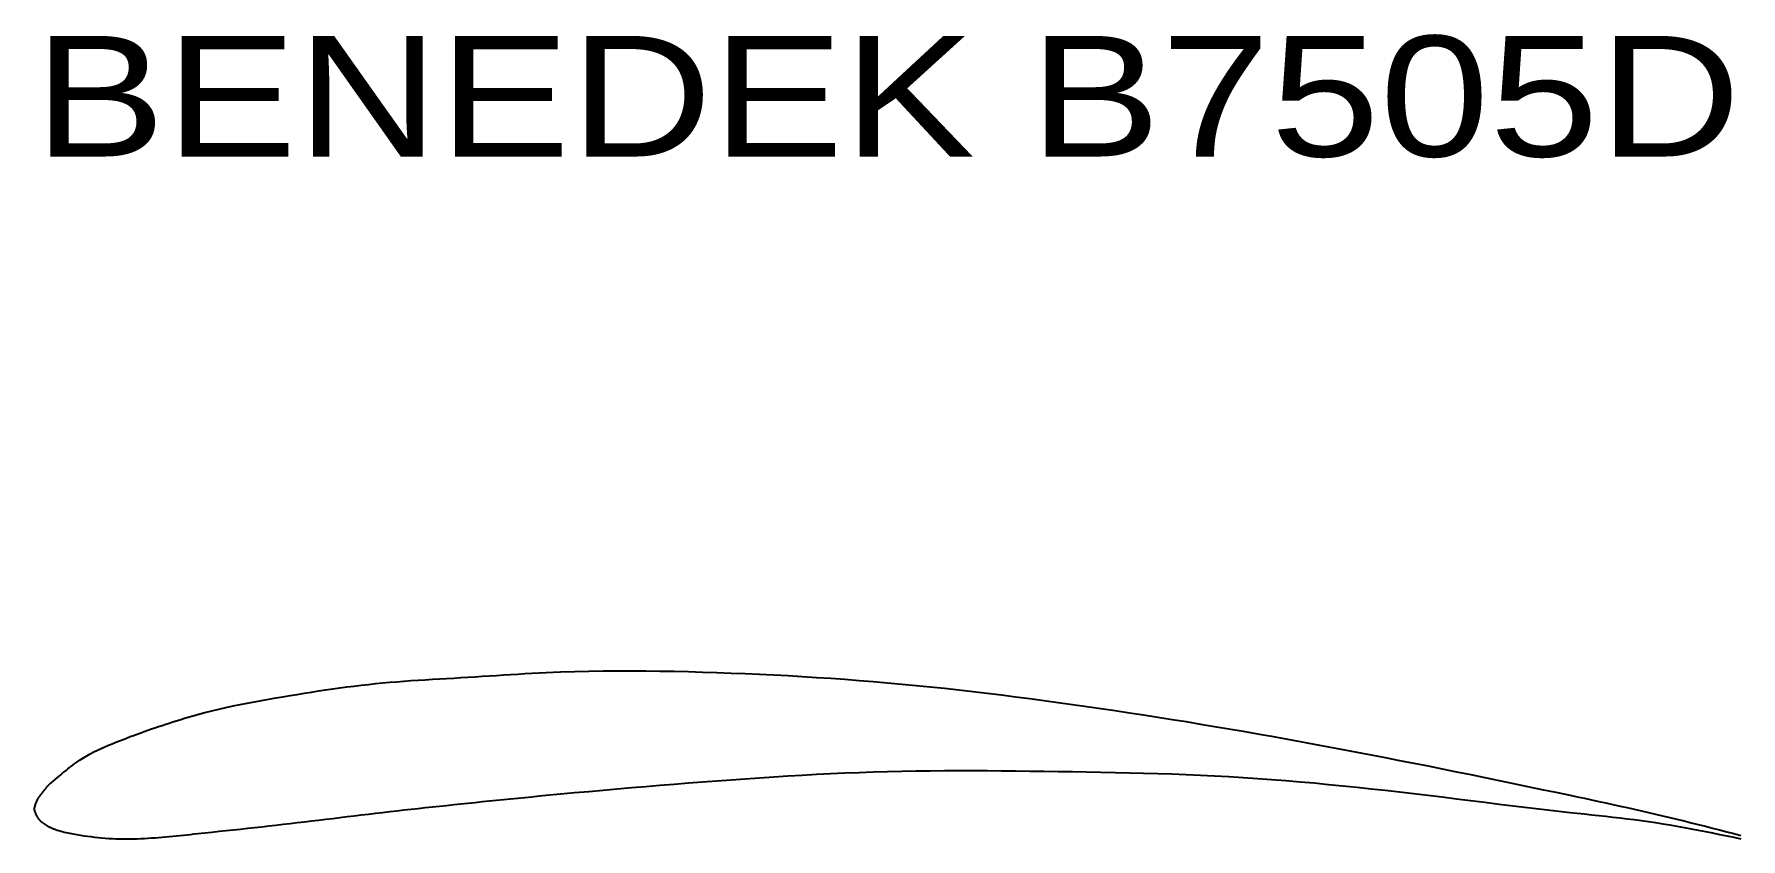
# Model space of a CAD drawing. Extents: x 0.1 to 25.1, y 2.1 to 13.9.
import ezdxf
from ezdxf.enums import TextEntityAlignment as Align

# ---------------------------------------------------------------- set-up
doc = ezdxf.new("R2010")
doc.units = 0
doc.layers.get('0').update_dxf_attribs({"linetype": 'CONTINUOUS'})

msp = doc.modelspace()

# ---------------------------------------------------------------- linework, layer by layer
at = {"color": 3, "linetype": 'CONTINUOUS'}
msp.add_lwpolyline([(0.1262, 2.5266), (0.1295, 2.5396), (0.1327, 2.5525), (0.136, 2.5654), (0.1395, 2.5782), (0.1431, 2.5909), (0.1469, 2.6036), (0.151, 2.6162), (0.1553, 2.6286), (0.16, 2.6408), (0.165, 2.653), (0.1704, 2.6649), (0.1762, 2.6766), (0.1798, 2.6832), (0.1835, 2.6897), (0.1873, 2.6961), (0.1913, 2.7025), (0.1953, 2.7088), (0.1995, 2.7151), (0.2038, 2.7213), (0.2081, 2.7275), (0.2126, 2.7336), (0.2171, 2.7396), (0.2216, 2.7456), (0.2262, 2.7516), (0.2303, 2.7568), (0.2345, 2.7621), (0.2387, 2.7673), (0.2428, 2.7725), (0.247, 2.7777), (0.2512, 2.7829), (0.2554, 2.788), (0.2596, 2.7932), (0.2638, 2.7984), (0.2679, 2.8036), (0.2721, 2.8088), (0.2762, 2.8141), (0.2803, 2.8193), (0.2844, 2.8246), (0.2885, 2.8299), (0.2926, 2.8352), (0.2967, 2.8405), (0.3008, 2.8457), (0.3049, 2.851), (0.309, 2.8562), (0.3133, 2.8614), (0.3175, 2.8665), (0.3218, 2.8716), (0.3262, 2.8766), (0.3347, 2.8858), (0.3434, 2.8947), (0.3523, 2.9035), (0.3615, 2.912), (0.3708, 2.9204), (0.3802, 2.9287), (0.3898, 2.9368), (0.3995, 2.9448), (0.4092, 2.9528), (0.4191, 2.9607), (0.4289, 2.9686), (0.4387, 2.9765), (0.4647, 2.9977), (0.4905, 3.019), (0.5163, 3.0404), (0.542, 3.0618), (0.5676, 3.0832), (0.5933, 3.1045), (0.6191, 3.1256), (0.6451, 3.1465), (0.6712, 3.1671), (0.6976, 3.1873), (0.7242, 3.2072), (0.7512, 3.2265), (0.7991, 3.259), (0.8481, 3.29), (0.8981, 3.3195), (0.949, 3.3477), (1.0006, 3.3747), (1.053, 3.4006), (1.1059, 3.4255), (1.1593, 3.4496), (1.2131, 3.4728), (1.2673, 3.4954), (1.3216, 3.5174), (1.3761, 3.539), (1.4279, 3.5591), (1.4797, 3.579), (1.5316, 3.5986), (1.5835, 3.618), (1.6355, 3.637), (1.6875, 3.6559), (1.7396, 3.6744), (1.7917, 3.6928), (1.8439, 3.7109), (1.8962, 3.7288), (1.9485, 3.7464), (2.001, 3.7639), (2.0526, 3.7809), (2.1043, 3.7977), (2.156, 3.8143), (2.2079, 3.8307), (2.2598, 3.8468), (2.3119, 3.8627), (2.364, 3.8782), (2.4162, 3.8935), (2.4685, 3.9085), (2.5209, 3.9231), (2.5733, 3.9375), (2.6259, 3.9514), (2.7288, 3.9776), (2.832, 4.0025), (2.9356, 4.0261), (3.0393, 4.0487), (3.1434, 4.0702), (3.2476, 4.0908), (3.352, 4.1106), (3.4565, 4.1298), (3.5612, 4.1483), (3.666, 4.1663), (3.7708, 4.184), (3.8757, 4.2014), (3.9796, 4.2184), (4.0835, 4.2352), (4.1875, 4.2516), (4.2914, 4.2678), (4.3955, 4.2835), (4.4996, 4.2987), (4.6037, 4.3134), (4.7079, 4.3274), (4.8122, 4.3408), (4.9166, 4.3535), (5.021, 4.3653), (5.1255, 4.3763), (5.2294, 4.3864), (5.3333, 4.3956), (5.4374, 4.4041), (5.5414, 4.412), (5.6456, 4.4194), (5.7498, 4.4263), (5.854, 4.4328), (5.9583, 4.4392), (6.0625, 4.4453), (6.1668, 4.4514), (6.2711, 4.4576), (6.3753, 4.4638), (6.4795, 4.4703), (6.5837, 4.4769), (6.6878, 4.4836), (6.792, 4.4904), (6.8961, 4.4971), (7.0002, 4.5038), (7.1044, 4.5103), (7.2085, 4.5166), (7.3126, 4.5227), (7.4168, 4.5285), (7.521, 4.5339), (7.6252, 4.5388), (7.8332, 4.5473), (8.0414, 4.5539), (8.2496, 4.5588), (8.4579, 4.5619), (8.6662, 4.5635), (8.8746, 4.5637), (9.083, 4.5624), (9.2914, 4.5599), (9.4997, 4.5562), (9.7081, 4.5513), (9.9165, 4.5455), (10.1248, 4.5388), (10.3334, 4.5313), (10.542, 4.5229), (10.7506, 4.5136), (10.9591, 4.5035), (11.1675, 4.4925), (11.3758, 4.4806), (11.5841, 4.4678), (11.7924, 4.454), (12.0005, 4.4392), (12.2086, 4.4235), (12.4165, 4.4067), (12.6244, 4.3888), (12.8332, 4.3699), (13.042, 4.3499), (13.2506, 4.3289), (13.4591, 4.307), (13.6676, 4.2841), (13.8759, 4.2603), (14.0842, 4.2357), (14.2923, 4.2103), (14.5004, 4.1842), (14.7084, 4.1573), (14.9163, 4.1297), (15.1241, 4.1014), (15.3329, 4.0723), (15.5416, 4.0427), (15.7502, 4.0124), (15.9588, 3.9815), (16.1672, 3.95), (16.3755, 3.918), (16.5838, 3.8853), (16.792, 3.8522), (17, 3.8184), (17.208, 3.7841), (17.4159, 3.7493), (17.6237, 3.7139), (17.8325, 3.6779), (18.0411, 3.6413), (18.2497, 3.6043), (18.4582, 3.5668), (18.6666, 3.5288), (18.875, 3.4904), (19.0832, 3.4516), (19.2914, 3.4123), (19.4995, 3.3727), (19.7075, 3.3326), (19.9155, 3.2923), (20.1234, 3.2515), (20.332, 3.2103), (20.5405, 3.1687), (20.749, 3.1269), (20.9574, 3.0847), (21.1657, 3.0423), (21.374, 2.9996), (21.5823, 2.9567), (21.7905, 2.9136), (21.9987, 2.8702), (22.2068, 2.8267), (22.4149, 2.783), (22.623, 2.7391), (22.7273, 2.717), (22.8317, 2.6949), (22.936, 2.6726), (23.0403, 2.6503), (23.1445, 2.6278), (23.2487, 2.6052), (23.3529, 2.5823), (23.457, 2.5592), (23.5611, 2.5359), (23.6651, 2.5123), (23.769, 2.4884), (23.8728, 2.4641), (23.9773, 2.4394), (24.0816, 2.4143), (24.1859, 2.3889), (24.2902, 2.3632), (24.3944, 2.3373), (24.4985, 2.3112), (24.6026, 2.2849), (24.7066, 2.2584), (24.8107, 2.2318), (24.9147, 2.2052), (25.0187, 2.1784), (25.1226, 2.1517)], dxfattribs=at)
at = {"color": 1, "linetype": 'CONTINUOUS'}
msp.add_lwpolyline([(0.1262, 2.5266), (0.1297, 2.5169), (0.1333, 2.5072), (0.1368, 2.4975), (0.1405, 2.4878), (0.1443, 2.4783), (0.1482, 2.4688), (0.1523, 2.4593), (0.1566, 2.45), (0.1611, 2.4408), (0.1658, 2.4318), (0.1709, 2.4229), (0.1762, 2.4141), (0.1797, 2.4088), (0.1833, 2.4036), (0.1871, 2.3984), (0.1909, 2.3933), (0.1949, 2.3883), (0.199, 2.3834), (0.2033, 2.3787), (0.2076, 2.374), (0.2121, 2.3695), (0.2167, 2.3651), (0.2214, 2.3608), (0.2262, 2.3566), (0.2302, 2.3534), (0.2342, 2.3503), (0.2382, 2.3473), (0.2424, 2.3443), (0.2465, 2.3413), (0.2507, 2.3385), (0.2549, 2.3356), (0.2592, 2.3328), (0.2634, 2.33), (0.2677, 2.3272), (0.272, 2.3244), (0.2762, 2.3216), (0.2804, 2.3189), (0.2845, 2.3161), (0.2887, 2.3134), (0.2928, 2.3106), (0.2969, 2.3078), (0.3011, 2.3051), (0.3052, 2.3024), (0.3094, 2.2996), (0.3135, 2.297), (0.3177, 2.2943), (0.322, 2.2917), (0.3262, 2.2891), (0.3351, 2.284), (0.3441, 2.2791), (0.3532, 2.2744), (0.3624, 2.2699), (0.3717, 2.2655), (0.3811, 2.2614), (0.3905, 2.2574), (0.4001, 2.2535), (0.4097, 2.2497), (0.4193, 2.2461), (0.429, 2.2426), (0.4387, 2.2392), (0.4642, 2.2306), (0.4898, 2.2226), (0.5155, 2.2151), (0.5413, 2.208), (0.5673, 2.2014), (0.5934, 2.1952), (0.6195, 2.1894), (0.6457, 2.1838), (0.672, 2.1786), (0.6983, 2.1736), (0.7247, 2.1688), (0.7512, 2.1642), (0.8029, 2.1556), (0.8547, 2.1476), (0.9066, 2.1401), (0.9585, 2.1333), (1.0106, 2.1271), (1.0627, 2.1215), (1.1148, 2.1165), (1.167, 2.1122), (1.2192, 2.1085), (1.2715, 2.1055), (1.3238, 2.1032), (1.3761, 2.1017), (1.4282, 2.1008), (1.4803, 2.1006), (1.5324, 2.1011), (1.5845, 2.1021), (1.6366, 2.1037), (1.6887, 2.1058), (1.7408, 2.1084), (1.7929, 2.1114), (1.8449, 2.1147), (1.897, 2.1184), (1.949, 2.1224), (2.001, 2.1267), (2.0532, 2.1311), (2.1053, 2.1358), (2.1574, 2.1407), (2.2095, 2.1457), (2.2616, 2.1508), (2.3137, 2.1561), (2.3657, 2.1614), (2.4178, 2.1669), (2.4698, 2.1724), (2.5218, 2.178), (2.5739, 2.1836), (2.6259, 2.1892), (2.73, 2.2004), (2.8342, 2.2116), (2.9384, 2.2228), (3.0426, 2.234), (3.1467, 2.2453), (3.2509, 2.2566), (3.3551, 2.268), (3.4592, 2.2795), (3.5634, 2.2911), (3.6675, 2.3028), (3.7716, 2.3146), (3.8757, 2.3266), (3.9799, 2.3388), (4.0841, 2.3512), (4.1882, 2.3636), (4.2924, 2.3762), (4.3965, 2.3888), (4.5006, 2.4015), (4.6048, 2.4141), (4.7089, 2.4268), (4.813, 2.4394), (4.9172, 2.4519), (5.0213, 2.4643), (5.1255, 2.4766), (5.2296, 2.4888), (5.3337, 2.5007), (5.4378, 2.5126), (5.5419, 2.5243), (5.6461, 2.5359), (5.7502, 2.5474), (5.8544, 2.5587), (5.9585, 2.57), (6.0627, 2.5811), (6.1669, 2.5922), (6.2711, 2.6032), (6.3753, 2.6141), (6.4795, 2.6249), (6.5836, 2.6357), (6.6877, 2.6464), (6.7918, 2.657), (6.896, 2.6675), (7.0001, 2.678), (7.1043, 2.6884), (7.2084, 2.6987), (7.3126, 2.7089), (7.4168, 2.7191), (7.521, 2.7291), (7.6252, 2.7391), (7.8333, 2.7587), (8.0414, 2.778), (8.2496, 2.797), (8.4578, 2.8156), (8.6661, 2.8338), (8.8744, 2.8517), (9.0827, 2.8693), (9.291, 2.8864), (9.4994, 2.9032), (9.7078, 2.9197), (9.9163, 2.9358), (10.1248, 2.9515), (10.3329, 2.9669), (10.541, 2.9818), (10.7492, 2.9962), (10.9574, 3.0099), (11.1657, 3.023), (11.374, 3.0354), (11.5823, 3.0469), (11.7907, 3.0575), (11.9991, 3.067), (12.2075, 3.0756), (12.4159, 3.0829), (12.6244, 3.089), (12.8326, 3.0939), (13.0409, 3.0975), (13.2491, 3.1), (13.4574, 3.1015), (13.6657, 3.1021), (13.874, 3.1018), (14.0823, 3.1009), (14.2907, 3.0993), (14.499, 3.0973), (14.7074, 3.0948), (14.9157, 3.092), (15.1241, 3.089), (15.3325, 3.0859), (15.541, 3.0825), (15.7494, 3.0788), (15.9578, 3.0747), (16.1662, 3.0701), (16.3745, 3.0648), (16.5829, 3.0588), (16.7911, 3.052), (16.9994, 3.0442), (17.2075, 3.0353), (17.4157, 3.0253), (17.6237, 3.014), (17.8325, 3.0014), (18.0411, 2.9874), (18.2497, 2.9722), (18.4582, 2.9558), (18.6667, 2.9383), (18.875, 2.9196), (19.0833, 2.9), (19.2915, 2.8795), (19.4996, 2.858), (19.7076, 2.8358), (19.9155, 2.8128), (20.1234, 2.7891), (20.3317, 2.7647), (20.54, 2.7397), (20.7483, 2.7144), (20.9565, 2.6888), (21.1647, 2.6631), (21.3729, 2.6373), (21.5811, 2.6117), (21.7893, 2.5862), (21.9976, 2.5611), (22.206, 2.5365), (22.4144, 2.5124), (22.623, 2.4891), (22.7273, 2.4777), (22.8317, 2.4665), (22.936, 2.4552), (23.0403, 2.4439), (23.1446, 2.4324), (23.2489, 2.4206), (23.3531, 2.4085), (23.4573, 2.3959), (23.5613, 2.3828), (23.6653, 2.369), (23.7691, 2.3545), (23.8728, 2.3391), (23.9775, 2.3227), (24.082, 2.3054), (24.1864, 2.2873), (24.2907, 2.2684), (24.3949, 2.249), (24.499, 2.229), (24.6031, 2.2085), (24.7071, 2.1876), (24.811, 2.1664), (24.9149, 2.145), (25.0188, 2.1234), (25.1226, 2.1017)], dxfattribs=at)

# ---------------------------------------------------------------- texts
at = {"color": 7}
msp.add_text('BENEDEK B7505D', height=1.7674, dxfattribs=at).set_placement((0.1262, 12.1002), (25.1226, 12.1002), align=Align.FIT)

doc.saveas('drawing.dxf')
